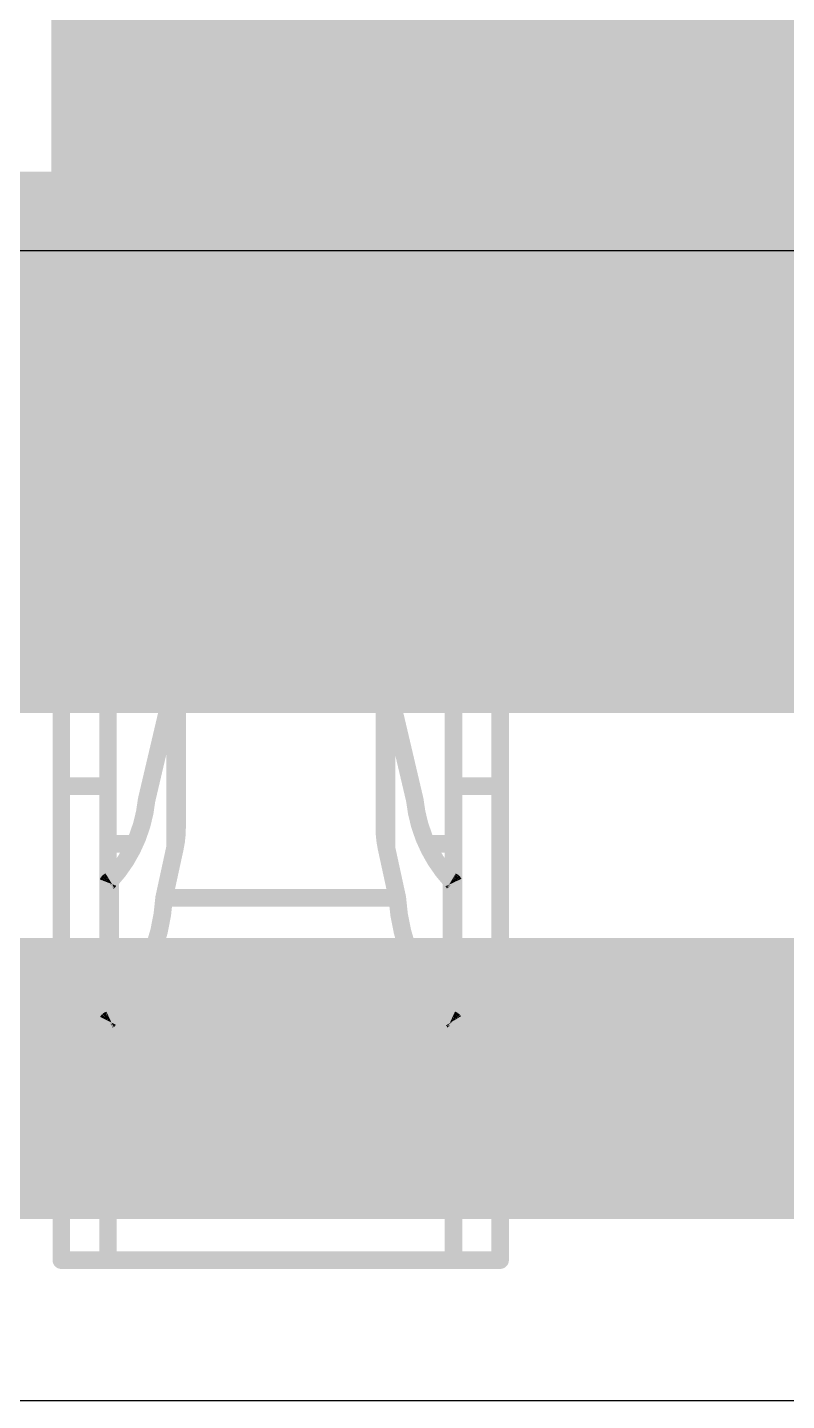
# Model space of a CAD drawing. Header units: inches. Extents: x -11 to 5433, y -4 to 5447.
# Drawn here: x 22.367 to 22.916, y 27.55 to 28.544 of the extents above; entities that cross this region are included whole.
import ezdxf

# ---------------------------------------------------------------- set-up
doc = ezdxf.new("R2010")
doc.units = ezdxf.units.IN
for name, color, linetype in [('Bottom Layer', 5, 'Continuous'), ('Mechanical 4', 56, 'Continuous'), ('Top Layer', 1, 'Continuous'), ('Top Paste', 8, 'Continuous'), ('Top Solder', 216, 'Continuous')]:
    doc.layers.add(name, color=color, linetype=linetype)

# ---------------------------------------------------------------- blocks, each defined once
blk = doc.blocks.new('QTH_030_01_L_D_A_K_TR_157')
at = {"layer": 'Top Layer'}
blk.add_hatch(color=1, dxfattribs=at).paths.add_polyline_path([(-9.714999619999999, 0.32000063), (-7.17499962, 0.32000063), (-7.17499962, -0.32000063), (-9.714999619999999, -0.32000063)])
at = {"layer": 'Top Paste'}
blk.add_hatch(color=8, dxfattribs=at).paths.add_polyline_path([(-9.714999619999999, 0.32000063), (-7.17499962, 0.32000063), (-7.17499962, -0.32000063), (-9.714999619999999, -0.32000063)])
at = {"layer": 'Top Solder'}
blk.add_hatch(color=216, dxfattribs=at).paths.add_polyline_path([(-9.81659962, 0.42160063), (-7.07339962, 0.42160063), (-7.07339962, -0.42160063), (-9.81659962, -0.42160063)])

msp = doc.modelspace()

# ---------------------------------------------------------------- linework, layer by layer
at = {"layer": 'Bottom Layer'}
msp.add_lwpolyline([(18.34782716, 28.29994594, 0.2794, 0.2794, 0), (24.90321664, 28.29994594, 0.2794, 0.2794, 0)], format="xyseb", dxfattribs=at)
at = {"layer": 'Mechanical 4'}
for points in [[(22.3911541, 28.53494674, 0.0127, 0.0127, 0), (22.7086541, 28.53494674, 0.0127, 0.0127, 0)], [(22.3911541, 28.06494514, 0.0127, 0.0127, 0), (22.3911541, 28.53494674, 0.0127, 0.0127, 0)], [(22.7086541, 28.06494514, 0.0127, 0.0127, 0), (22.7086541, 28.53494674, 0.0127, 0.0127, 0)], [(22.3911541, 28.37494452, 0.0127, 0.0127, 0), (22.7086541, 28.37494452, 0.0127, 0.0127, 0)], [(22.42490562, 28.35440862, 0.0127, 0.0127, 0), (22.67490512, 28.35440862, 0.0127, 0.0127, 0)], [(22.42490562, 27.65194622, 0.0127, 0.0127, 0), (22.42490562, 28.35440862, 0.0127, 0.0127, 0)], [(22.67490512, 27.65194622, 0.0127, 0.0127, 0), (22.67490512, 28.35440862, 0.0127, 0.0127, 0)], [(22.42490562, 28.29773868, 0.0127, 0.0127, 0), (22.67490512, 28.29773868, 0.0127, 0.0127, 0)], [(22.0736541, 28.26494474, 0.0127, 0.0127, 0), (22.3911541, 28.26494474, 0.0127, 0.0127, 0)], [(22.7086541, 28.26494474, 0.0127, 0.0127, 0), (23.0261541, 28.26494474, 0.0127, 0.0127, 0)], [(22.47490552, 28.18369522, 0.0127, 0.0127, -0.2473774344944057), (22.4989136, 28.22494482, 0.0127, 0.0127, 0)], [(22.49891614, 28.22494482, 0.0127, 0.0127, 0), (22.6008946, 28.22494482, 0.0127, 0.0127, 0)], [(22.49891614, 28.11528286, 0.0127, 0.0127, 0), (22.49891614, 28.22494482, 0.0127, 0.0127, 0)], [(22.6008946, 28.11528286, 0.0127, 0.0127, 0), (22.6008946, 28.22494482, 0.0127, 0.0127, 0)], [(22.60089714, 28.22494482, 0.0127, 0.0127, -0.2473774344944055), (22.62490522, 28.18369522, 0.0127, 0.0127, 0)], [(22.47490552, 27.96434844, 0.0127, 0.0127, 0), (22.47490552, 28.18369522, 0.0127, 0.0127, 0)], [(22.62490522, 27.96434844, 0.0127, 0.0127, 0), (22.62490522, 28.18369522, 0.0127, 0.0127, 0)], [(22.47490552, 28.07071348, 0.0127, 0.0127, -0.2374800627721871), (22.4989136, 28.1152854, 0.0127, 0.0127, 0)], [(22.49891614, 28.11528286, 0.0127, 0.0127, 0), (22.6008946, 28.11528286, 0.0127, 0.0127, 0)], [(22.60089714, 28.1152854, 0.0127, 0.0127, -0.2374800627721868), (22.62490522, 28.07071348, 0.0127, 0.0127, 0)], [(22.3911541, 28.09494508, 0.0127, 0.0127, 0), (22.42490562, 28.09494508, 0.0127, 0.0127, 0)], [(22.67490512, 28.09494508, 0.0127, 0.0127, 0), (22.7086541, 28.09494508, 0.0127, 0.0127, 0)], [(22.47490552, 28.08525752, 0.0127, 0.0127, -0.05786385222358645), (22.4733866, 28.07223494, 0.0127, 0.0127, 0)], [(22.62642414, 28.07223494, 0.0127, 0.0127, -0.05786385222314867), (22.62490522, 28.08525752, 0.0127, 0.0127, 0)], [(22.4528634, 27.9849453, 0.0127, 0.0127, 0), (22.4733866, 28.07223494, 0.0127, 0.0127, 0)], [(22.4733866, 27.95027684, 0.0127, 0.0127, 0), (22.4733866, 28.07223494, 0.0127, 0.0127, 0)], [(22.62642414, 28.07223494, 0.0127, 0.0127, 0), (22.6469448, 27.9849453, 0.0127, 0.0127, 0)], [(22.62642414, 27.95027684, 0.0127, 0.0127, 0), (22.62642414, 28.07223494, 0.0127, 0.0127, 0)], [(22.0736541, 28.06494514, 0.0127, 0.0127, 0), (22.3911541, 28.06494514, 0.0127, 0.0127, 0)], [(22.3911541, 27.65194622, 0.0127, 0.0127, 0), (22.3911541, 28.06494514, 0.0127, 0.0127, 0)], [(22.7086541, 28.06494514, 0.0127, 0.0127, 0), (23.0261541, 28.06494514, 0.0127, 0.0127, 0)], [(22.7086541, 27.65194622, 0.0127, 0.0127, 0), (22.7086541, 28.06494514, 0.0127, 0.0127, 0)], [(22.3911541, 27.99494528, 0.0127, 0.0127, 0), (22.42490562, 27.99494528, 0.0127, 0.0127, 0)], [(22.67490512, 27.99494528, 0.0127, 0.0127, 0), (22.7086541, 27.99494528, 0.0127, 0.0127, 0)], [(22.45286594, 27.98494784, 0.0127, 0.0127, -0.1625906327552088), (22.42642454, 27.92645418, 0.0127, 0.0127, 0)], [(22.6733862, 27.92645418, 0.0127, 0.0127, -0.1625906327552086), (22.6469448, 27.98494784, 0.0127, 0.0127, 0)], [(22.47490552, 27.96434844, 0.0127, 0.0127, -0.05365793627952005), (22.4733866, 27.95027684, 0.0127, 0.0127, 0)], [(22.62642414, 27.95027684, 0.0127, 0.0127, -0.0536579362795205), (22.62490522, 27.96434844, 0.0127, 0.0127, 0)], [(22.42490562, 27.95328166, 0.0127, 0.0127, 0), (22.443567, 27.95328166, 0.0127, 0.0127, 0)], [(22.46553292, 27.91417836, 0.0127, 0.0127, 0), (22.4733866, 27.95027684, 0.0127, 0.0127, 0)], [(22.62642414, 27.95027684, 0.0127, 0.0127, 0), (22.63427782, 27.91417836, 0.0127, 0.0127, 0)], [(22.65624374, 27.95328166, 0.0127, 0.0127, 0), (22.67490512, 27.95328166, 0.0127, 0.0127, 0)], [(22.42490562, 27.92521466, 0.0127, 0.0127, -0.01102176100773841), (22.42494118, 27.92530102, 0.0127, 0.0127, 0)], [(22.42494118, 27.92530102, 0.0127, 0.0127, -0.02840440609932379), (22.4249869, 27.92538992, 0.0127, 0.0127, 0)], [(22.4249869, 27.92538992, 0.0127, 0.0127, -0.03504147035732137), (22.42505294, 27.92548644, 0.0127, 0.0127, 0)], [(22.42505294, 27.92548644, 0.0127, 0.0127, -0.03231858323228001), (22.425152, 27.92559312, 0.0127, 0.0127, 0)], [(22.425152, 27.92559312, 0.0127, 0.0127, -0.02446223687478349), (22.42528916, 27.9257125, 0.0127, 0.0127, 0)], [(22.4252917, 27.92570996, 0.0127, 0.0127, -0.01372918964245726), (22.4254695, 27.92584458, 0.0127, 0.0127, 0)], [(22.4254695, 27.92584458, 0.0127, 0.0127, -0.008119992797502062), (22.42568032, 27.92598681999999, 0.0127, 0.0127, 0)], [(22.42567778, 27.92598936, 0.0127, 0.0127, -0.004820635684055338), (22.425914, 27.92613922, 0.0127, 0.0127, 0)], [(22.425914, 27.92613922, 0.0127, 0.0127, 0), (22.42642454, 27.92645418, 0.0127, 0.0127, 0)], [(22.42642454, 27.82607592, 0.0127, 0.0127, 0), (22.42642454, 27.92645418, 0.0127, 0.0127, 0)], [(22.6733862, 27.92645418, 0.0127, 0.0127, 0), (22.6736529, 27.92629415999999, 0.0127, 0.0127, 0)], [(22.6733862, 27.82607592, 0.0127, 0.0127, 0), (22.6733862, 27.92645418, 0.0127, 0.0127, 0)], [(22.6736529, 27.92629415999999, 0.0127, 0.0127, 0), (22.67391198, 27.92613414, 0.0127, 0.0127, 0)], [(22.67390944, 27.9261316, 0.0127, 0.0127, -0.006054857876251781), (22.6741482, 27.92598174, 0.0127, 0.0127, 0)], [(22.67415074, 27.92598428, 0.0127, 0.0127, -0.01073696928717457), (22.67435648, 27.92584204, 0.0127, 0.0127, 0)], [(22.67435648, 27.9258395, 0.0127, 0.0127, -0.0185623709309913), (22.67452158, 27.9257125, 0.0127, 0.0127, 0)], [(22.67452158, 27.92571504, 0.0127, 0.0127, -0.02338621066715271), (22.67464604, 27.9255982, 0.0127, 0.0127, 0)], [(22.67464604, 27.92559566, 0.0127, 0.0127, -0.05432145126286286), (22.67480606, 27.925395, 0.0127, 0.0127, 0)], [(22.6748086, 27.92539754, 0.0127, 0.0127, -0.02859688060020331), (22.67490766, 27.92521466, 0.0127, 0.0127, 0)], [(22.46553292, 27.91418089999999, 0.0127, 0.0127, -0.1798939642534223), (22.42642454, 27.82607592, 0.0127, 0.0127, 0)], [(22.46553292, 27.91417836, 0.0127, 0.0127, 0), (22.63427782, 27.91417836, 0.0127, 0.0127, 0)], [(22.6733862, 27.82607592, 0.0127, 0.0127, -0.1798939642534224), (22.63427782, 27.91418089999999, 0.0127, 0.0127, 0)], [(22.42490562, 27.82514628, 0.0127, 0.0127, -0.01323430971396268), (22.42494118, 27.82521232, 0.0127, 0.0127, 0)], [(22.42490562, 27.82494561999999, 0.0127, 0.0127, 0), (22.67490512, 27.82494561999999, 0.0127, 0.0127, 0)], [(22.42494118, 27.82521232, 0.0127, 0.0127, -0.03268862892171155), (22.4249869, 27.8252809, 0.0127, 0.0127, 0)], [(22.4249869, 27.82527582, 0.0127, 0.0127, -0.03744583036371785), (22.42505294, 27.82534948, 0.0127, 0.0127, 0)], [(22.42505294, 27.82534948, 0.0127, 0.0127, -0.03188120467177997), (22.425152, 27.82542822, 0.0127, 0.0127, 0)], [(22.42514946, 27.82543076, 0.0127, 0.0127, -0.02261994761210149), (22.42528916, 27.8255222, 0.0127, 0.0127, 0)], [(22.42528916, 27.82551966, 0.0127, 0.0127, -0.01220889241576829), (22.42546696, 27.82561872, 0.0127, 0.0127, 0)], [(22.42546696, 27.82561872, 0.0127, 0.0127, -0.007070305402725751), (22.42567778, 27.8257254, 0.0127, 0.0127, 0)], [(22.42567778, 27.8257254, 0.0127, 0.0127, 0), (22.425914, 27.8258397, 0.0127, 0.0127, 0)], [(22.425914, 27.8258397, 0.0127, 0.0127, 0), (22.42642454, 27.82607592, 0.0127, 0.0127, 0)], [(22.6733862, 27.82607592, 0.0127, 0.0127, 0), (22.6736529, 27.825954, 0.0127, 0.0127, 0)], [(22.6736529, 27.825954, 0.0127, 0.0127, 0), (22.67391198, 27.82583716, 0.0127, 0.0127, 0)], [(22.67391198, 27.82583716, 0.0127, 0.0127, -0.00520533399337687), (22.67415074, 27.8257254, 0.0127, 0.0127, 0)], [(22.6741482, 27.82572286, 0.0127, 0.0127, -0.009375622366720187), (22.67435394, 27.82561618, 0.0127, 0.0127, 0)], [(22.67435394, 27.82561618, 0.0127, 0.0127, -0.01668702494444341), (22.67452158, 27.82551966, 0.0127, 0.0127, 0)], [(22.67452158, 27.82551966, 0.0127, 0.0127, -0.02199391698477374), (22.67464604, 27.8254333, 0.0127, 0.0127, 0)], [(22.6746435, 27.8254333, 0.0127, 0.0127, -0.02675089184656382), (22.67473748, 27.82535456, 0.0127, 0.0127, 0)], [(22.67474002, 27.82535456, 0.0127, 0.0127, -0.0282876381736721), (22.6748086, 27.82528344, 0.0127, 0.0127, 0)], [(22.6748086, 27.82528344, 0.0127, 0.0127, -0.03260546144766371), (22.67490512, 27.82514628, 0.0127, 0.0127, 0)], [(22.3911541, 27.65194622, 0.0127, 0.0127, 0), (22.7086541, 27.65194622, 0.0127, 0.0127, 0)]]:
    msp.add_lwpolyline(points, format="xyseb", dxfattribs=at)
for points in [[(22.3879791, 28.53494674, 0.00635, 0.00635, 1), (22.3943291, 28.53494674, 0.00635, 0.00635, 1)], [(22.3879791, 28.53494674, 0.00635, 0.00635, 1), (22.3943291, 28.53494674, 0.00635, 0.00635, 1)], [(22.7054791, 28.53494674, 0.00635, 0.00635, 1), (22.7118291, 28.53494674, 0.00635, 0.00635, 1)], [(22.7054791, 28.53494674, 0.00635, 0.00635, 1), (22.7118291, 28.53494674, 0.00635, 0.00635, 1)], [(22.3879791, 28.37494452, 0.00635, 0.00635, 1), (22.3943291, 28.37494452, 0.00635, 0.00635, 1)], [(22.7054791, 28.37494452, 0.00635, 0.00635, 1), (22.7118291, 28.37494452, 0.00635, 0.00635, 1)], [(22.42173062, 28.35440862, 0.00635, 0.00635, 1), (22.42808062, 28.35440862, 0.00635, 0.00635, 1)], [(22.42173062, 28.35440862, 0.00635, 0.00635, 1), (22.42808062, 28.35440862, 0.00635, 0.00635, 1)], [(22.67173012, 28.35440862, 0.00635, 0.00635, 1), (22.67808012, 28.35440862, 0.00635, 0.00635, 1)], [(22.67173012, 28.35440862, 0.00635, 0.00635, 1), (22.67808012, 28.35440862, 0.00635, 0.00635, 1)], [(22.42173062, 28.29773868, 0.00635, 0.00635, 1), (22.42808062, 28.29773868, 0.00635, 0.00635, 1)], [(22.67173012, 28.29773868, 0.00635, 0.00635, 1), (22.67808012, 28.29773868, 0.00635, 0.00635, 1)], [(22.3879791, 28.26494474, 0.00635, 0.00635, 1), (22.3943291, 28.26494474, 0.00635, 0.00635, 1)], [(22.7054791, 28.26494474, 0.00635, 0.00635, 1), (22.7118291, 28.26494474, 0.00635, 0.00635, 1)], [(22.4957386, 28.22494482, 0.00635, 0.00635, 1), (22.5020886, 28.22494482, 0.00635, 0.00635, 1)], [(22.49574114, 28.22494482, 0.00635, 0.00635, 1), (22.50209114, 28.22494482, 0.00635, 0.00635, 1)], [(22.49574114, 28.22494482, 0.00635, 0.00635, 1), (22.50209114, 28.22494482, 0.00635, 0.00635, 1)], [(22.5977196, 28.22494482, 0.00635, 0.00635, 1), (22.6040696, 28.22494482, 0.00635, 0.00635, 1)], [(22.5977196, 28.22494482, 0.00635, 0.00635, 1), (22.6040696, 28.22494482, 0.00635, 0.00635, 1)], [(22.59772214, 28.22494482, 0.00635, 0.00635, 1), (22.60407214, 28.22494482, 0.00635, 0.00635, 1)], [(22.47173052, 28.18369522, 0.00635, 0.00635, 1), (22.47808052, 28.18369522, 0.00635, 0.00635, 1)], [(22.47173052, 28.18369522, 0.00635, 0.00635, 1), (22.47808052, 28.18369522, 0.00635, 0.00635, 1)], [(22.62173022, 28.18369522, 0.00635, 0.00635, 1), (22.62808022, 28.18369522, 0.00635, 0.00635, 1)], [(22.62173022, 28.18369522, 0.00635, 0.00635, 1), (22.62808022, 28.18369522, 0.00635, 0.00635, 1)], [(22.4957386, 28.1152854, 0.00635, 0.00635, 1), (22.5020886, 28.1152854, 0.00635, 0.00635, 1)], [(22.49574114, 28.11528286, 0.00635, 0.00635, 1), (22.50209114, 28.11528286, 0.00635, 0.00635, 1)], [(22.49574114, 28.11528286, 0.00635, 0.00635, 1), (22.50209114, 28.11528286, 0.00635, 0.00635, 1)], [(22.5977196, 28.11528286, 0.00635, 0.00635, 1), (22.6040696, 28.11528286, 0.00635, 0.00635, 1)], [(22.5977196, 28.11528286, 0.00635, 0.00635, 1), (22.6040696, 28.11528286, 0.00635, 0.00635, 1)], [(22.59772214, 28.1152854, 0.00635, 0.00635, 1), (22.60407214, 28.1152854, 0.00635, 0.00635, 1)], [(22.3879791, 28.09494508, 0.00635, 0.00635, 1), (22.3943291, 28.09494508, 0.00635, 0.00635, 1)], [(22.42173062, 28.09494508, 0.00635, 0.00635, 1), (22.42808062, 28.09494508, 0.00635, 0.00635, 1)], [(22.67173012, 28.09494508, 0.00635, 0.00635, 1), (22.67808012, 28.09494508, 0.00635, 0.00635, 1)], [(22.7054791, 28.09494508, 0.00635, 0.00635, 1), (22.7118291, 28.09494508, 0.00635, 0.00635, 1)], [(22.47173052, 28.08525752, 0.00635, 0.00635, 1), (22.47808052, 28.08525752, 0.00635, 0.00635, 1)], [(22.62173022, 28.08525752, 0.00635, 0.00635, 1), (22.62808022, 28.08525752, 0.00635, 0.00635, 1)], [(22.4702116, 28.07223494, 0.00635, 0.00635, 1), (22.4765616, 28.07223494, 0.00635, 0.00635, 1)], [(22.4702116, 28.07223494, 0.00635, 0.00635, 1), (22.4765616, 28.07223494, 0.00635, 0.00635, 1)], [(22.4702116, 28.07223494, 0.00635, 0.00635, 1), (22.4765616, 28.07223494, 0.00635, 0.00635, 1)], [(22.47173052, 28.07071348, 0.00635, 0.00635, 1), (22.47808052, 28.07071348, 0.00635, 0.00635, 1)], [(22.62173022, 28.07071348, 0.00635, 0.00635, 1), (22.62808022, 28.07071348, 0.00635, 0.00635, 1)], [(22.62324914, 28.07223494, 0.00635, 0.00635, 1), (22.62959914, 28.07223494, 0.00635, 0.00635, 1)], [(22.62324914, 28.07223494, 0.00635, 0.00635, 1), (22.62959914, 28.07223494, 0.00635, 0.00635, 1)], [(22.62324914, 28.07223494, 0.00635, 0.00635, 1), (22.62959914, 28.07223494, 0.00635, 0.00635, 1)], [(22.3879791, 28.06494514, 0.00635, 0.00635, 1), (22.3943291, 28.06494514, 0.00635, 0.00635, 1)], [(22.3879791, 28.06494514, 0.00635, 0.00635, 1), (22.3943291, 28.06494514, 0.00635, 0.00635, 1)], [(22.3879791, 28.06494514, 0.00635, 0.00635, 1), (22.3943291, 28.06494514, 0.00635, 0.00635, 1)], [(22.7054791, 28.06494514, 0.00635, 0.00635, 1), (22.7118291, 28.06494514, 0.00635, 0.00635, 1)], [(22.7054791, 28.06494514, 0.00635, 0.00635, 1), (22.7118291, 28.06494514, 0.00635, 0.00635, 1)], [(22.7054791, 28.06494514, 0.00635, 0.00635, 1), (22.7118291, 28.06494514, 0.00635, 0.00635, 1)], [(22.3879791, 27.99494528, 0.00635, 0.00635, 1), (22.3943291, 27.99494528, 0.00635, 0.00635, 1)], [(22.42173062, 27.99494528, 0.00635, 0.00635, 1), (22.42808062, 27.99494528, 0.00635, 0.00635, 1)], [(22.67173012, 27.99494528, 0.00635, 0.00635, 1), (22.67808012, 27.99494528, 0.00635, 0.00635, 1)], [(22.7054791, 27.99494528, 0.00635, 0.00635, 1), (22.7118291, 27.99494528, 0.00635, 0.00635, 1)], [(22.4496884, 27.9849453, 0.00635, 0.00635, 1), (22.4560384, 27.9849453, 0.00635, 0.00635, 1)], [(22.44969094, 27.98494784, 0.00635, 0.00635, 1), (22.45604094, 27.98494784, 0.00635, 0.00635, 1)], [(22.6437698, 27.98494784, 0.00635, 0.00635, 1), (22.6501198, 27.98494784, 0.00635, 0.00635, 1)], [(22.6437698, 27.9849453, 0.00635, 0.00635, 1), (22.6501198, 27.9849453, 0.00635, 0.00635, 1)], [(22.47173052, 27.96434844, 0.00635, 0.00635, 1), (22.47808052, 27.96434844, 0.00635, 0.00635, 1)], [(22.47173052, 27.96434844, 0.00635, 0.00635, 1), (22.47808052, 27.96434844, 0.00635, 0.00635, 1)], [(22.62173022, 27.96434844, 0.00635, 0.00635, 1), (22.62808022, 27.96434844, 0.00635, 0.00635, 1)], [(22.62173022, 27.96434844, 0.00635, 0.00635, 1), (22.62808022, 27.96434844, 0.00635, 0.00635, 1)], [(22.42173062, 27.95328166, 0.00635, 0.00635, 1), (22.42808062, 27.95328166, 0.00635, 0.00635, 1)], [(22.440392, 27.95328166, 0.00635, 0.00635, 1), (22.446742, 27.95328166, 0.00635, 0.00635, 1)], [(22.4702116, 27.95027684, 0.00635, 0.00635, 1), (22.4765616, 27.95027684, 0.00635, 0.00635, 1)], [(22.4702116, 27.95027684, 0.00635, 0.00635, 1), (22.4765616, 27.95027684, 0.00635, 0.00635, 1)], [(22.4702116, 27.95027684, 0.00635, 0.00635, 1), (22.4765616, 27.95027684, 0.00635, 0.00635, 1)], [(22.62324914, 27.95027684, 0.00635, 0.00635, 1), (22.62959914, 27.95027684, 0.00635, 0.00635, 1)], [(22.62324914, 27.95027684, 0.00635, 0.00635, 1), (22.62959914, 27.95027684, 0.00635, 0.00635, 1)], [(22.62324914, 27.95027684, 0.00635, 0.00635, 1), (22.62959914, 27.95027684, 0.00635, 0.00635, 1)], [(22.65306874, 27.95328166, 0.00635, 0.00635, 1), (22.65941874, 27.95328166, 0.00635, 0.00635, 1)], [(22.67173012, 27.95328166, 0.00635, 0.00635, 1), (22.67808012, 27.95328166, 0.00635, 0.00635, 1)], [(22.42173062, 27.92521466, 0.00635, 0.00635, 1), (22.42808062, 27.92521466, 0.00635, 0.00635, 1)], [(22.42176618, 27.92530102, 0.00635, 0.00635, 1), (22.42811618, 27.92530102, 0.00635, 0.00635, 1)], [(22.42176618, 27.92530102, 0.00635, 0.00635, 1), (22.42811618, 27.92530102, 0.00635, 0.00635, 1)], [(22.4218119, 27.92538992, 0.00635, 0.00635, 1), (22.4281619, 27.92538992, 0.00635, 0.00635, 1)], [(22.4218119, 27.92538992, 0.00635, 0.00635, 1), (22.4281619, 27.92538992, 0.00635, 0.00635, 1)], [(22.42187794, 27.92548644, 0.00635, 0.00635, 1), (22.42822794, 27.92548644, 0.00635, 0.00635, 1)], [(22.42187794, 27.92548644, 0.00635, 0.00635, 1), (22.42822794, 27.92548644, 0.00635, 0.00635, 1)], [(22.421977, 27.92559312, 0.00635, 0.00635, 1), (22.428327, 27.92559312, 0.00635, 0.00635, 1)], [(22.421977, 27.92559312, 0.00635, 0.00635, 1), (22.428327, 27.92559312, 0.00635, 0.00635, 1)], [(22.42211416, 27.9257125, 0.00635, 0.00635, 1), (22.42846416, 27.9257125, 0.00635, 0.00635, 1)], [(22.4221167, 27.92570996, 0.00635, 0.00635, 1), (22.4284667, 27.92570996, 0.00635, 0.00635, 1)], [(22.4222945, 27.92584458, 0.00635, 0.00635, 1), (22.4286445, 27.92584458, 0.00635, 0.00635, 1)], [(22.4222945, 27.92584458, 0.00635, 0.00635, 1), (22.4286445, 27.92584458, 0.00635, 0.00635, 1)], [(22.42250278, 27.92598936, 0.00635, 0.00635, 1), (22.42885278, 27.92598936, 0.00635, 0.00635, 1)], [(22.42250532, 27.92598681999999, 0.00635, 0.00635, 1), (22.42885532, 27.92598681999999, 0.00635, 0.00635, 1)], [(22.422739, 27.92613922, 0.00635, 0.00635, 1), (22.429089, 27.92613922, 0.00635, 0.00635, 1)], [(22.422739, 27.92613922, 0.00635, 0.00635, 1), (22.429089, 27.92613922, 0.00635, 0.00635, 1)], [(22.42324954, 27.92645418, 0.00635, 0.00635, 1), (22.42959954, 27.92645418, 0.00635, 0.00635, 1)], [(22.42324954, 27.92645418, 0.00635, 0.00635, 1), (22.42959954, 27.92645418, 0.00635, 0.00635, 1)], [(22.42324954, 27.92645418, 0.00635, 0.00635, 1), (22.42959954, 27.92645418, 0.00635, 0.00635, 1)], [(22.6702112, 27.92645418, 0.00635, 0.00635, 1), (22.6765612, 27.92645418, 0.00635, 0.00635, 1)], [(22.6702112, 27.92645418, 0.00635, 0.00635, 1), (22.6765612, 27.92645418, 0.00635, 0.00635, 1)], [(22.6702112, 27.92645418, 0.00635, 0.00635, 1), (22.6765612, 27.92645418, 0.00635, 0.00635, 1)], [(22.6704779, 27.92629415999999, 0.00635, 0.00635, 1), (22.6768279, 27.92629415999999, 0.00635, 0.00635, 1)], [(22.6704779, 27.92629415999999, 0.00635, 0.00635, 1), (22.6768279, 27.92629415999999, 0.00635, 0.00635, 1)], [(22.67073444, 27.9261316, 0.00635, 0.00635, 1), (22.67708444, 27.9261316, 0.00635, 0.00635, 1)], [(22.67073698, 27.92613414, 0.00635, 0.00635, 1), (22.67708698, 27.92613414, 0.00635, 0.00635, 1)], [(22.6709732, 27.92598174, 0.00635, 0.00635, 1), (22.6773232, 27.92598174, 0.00635, 0.00635, 1)], [(22.67097574, 27.92598428, 0.00635, 0.00635, 1), (22.67732574, 27.92598428, 0.00635, 0.00635, 1)], [(22.67118148, 27.92584204, 0.00635, 0.00635, 1), (22.67753148, 27.92584204, 0.00635, 0.00635, 1)], [(22.67118148, 27.9258395, 0.00635, 0.00635, 1), (22.67753148, 27.9258395, 0.00635, 0.00635, 1)], [(22.67134658, 27.92571504, 0.00635, 0.00635, 1), (22.67769658, 27.92571504, 0.00635, 0.00635, 1)], [(22.67134658, 27.9257125, 0.00635, 0.00635, 1), (22.67769658, 27.9257125, 0.00635, 0.00635, 1)], [(22.67147104, 27.9255982, 0.00635, 0.00635, 1), (22.67782104, 27.9255982, 0.00635, 0.00635, 1)], [(22.67147104, 27.92559566, 0.00635, 0.00635, 1), (22.67782104, 27.92559566, 0.00635, 0.00635, 1)], [(22.67163106, 27.925395, 0.00635, 0.00635, 1), (22.67798106, 27.925395, 0.00635, 0.00635, 1)], [(22.6716336, 27.92539754, 0.00635, 0.00635, 1), (22.6779836, 27.92539754, 0.00635, 0.00635, 1)], [(22.67173266, 27.92521466, 0.00635, 0.00635, 1), (22.67808266, 27.92521466, 0.00635, 0.00635, 1)], [(22.46235792, 27.91418089999999, 0.00635, 0.00635, 1), (22.46870792, 27.91418089999999, 0.00635, 0.00635, 1)], [(22.46235792, 27.91417836, 0.00635, 0.00635, 1), (22.46870792, 27.91417836, 0.00635, 0.00635, 1)], [(22.46235792, 27.91417836, 0.00635, 0.00635, 1), (22.46870792, 27.91417836, 0.00635, 0.00635, 1)], [(22.63110282, 27.91418089999999, 0.00635, 0.00635, 1), (22.63745282, 27.91418089999999, 0.00635, 0.00635, 1)], [(22.63110282, 27.91417836, 0.00635, 0.00635, 1), (22.63745282, 27.91417836, 0.00635, 0.00635, 1)], [(22.63110282, 27.91417836, 0.00635, 0.00635, 1), (22.63745282, 27.91417836, 0.00635, 0.00635, 1)], [(22.42173062, 27.82514628, 0.00635, 0.00635, 1), (22.42808062, 27.82514628, 0.00635, 0.00635, 1)], [(22.42173062, 27.82494561999999, 0.00635, 0.00635, 1), (22.42808062, 27.82494561999999, 0.00635, 0.00635, 1)], [(22.42176618, 27.82521232, 0.00635, 0.00635, 1), (22.42811618, 27.82521232, 0.00635, 0.00635, 1)], [(22.42176618, 27.82521232, 0.00635, 0.00635, 1), (22.42811618, 27.82521232, 0.00635, 0.00635, 1)], [(22.4218119, 27.8252809, 0.00635, 0.00635, 1), (22.4281619, 27.8252809, 0.00635, 0.00635, 1)], [(22.4218119, 27.82527582, 0.00635, 0.00635, 1), (22.4281619, 27.82527582, 0.00635, 0.00635, 1)], [(22.42187794, 27.82534948, 0.00635, 0.00635, 1), (22.42822794, 27.82534948, 0.00635, 0.00635, 1)], [(22.42187794, 27.82534948, 0.00635, 0.00635, 1), (22.42822794, 27.82534948, 0.00635, 0.00635, 1)], [(22.42197446, 27.82543076, 0.00635, 0.00635, 1), (22.42832446, 27.82543076, 0.00635, 0.00635, 1)], [(22.421977, 27.82542822, 0.00635, 0.00635, 1), (22.428327, 27.82542822, 0.00635, 0.00635, 1)], [(22.42211416, 27.8255222, 0.00635, 0.00635, 1), (22.42846416, 27.8255222, 0.00635, 0.00635, 1)], [(22.42211416, 27.82551966, 0.00635, 0.00635, 1), (22.42846416, 27.82551966, 0.00635, 0.00635, 1)], [(22.42229196, 27.82561872, 0.00635, 0.00635, 1), (22.42864196, 27.82561872, 0.00635, 0.00635, 1)], [(22.42229196, 27.82561872, 0.00635, 0.00635, 1), (22.42864196, 27.82561872, 0.00635, 0.00635, 1)], [(22.42250278, 27.8257254, 0.00635, 0.00635, 1), (22.42885278, 27.8257254, 0.00635, 0.00635, 1)], [(22.42250278, 27.8257254, 0.00635, 0.00635, 1), (22.42885278, 27.8257254, 0.00635, 0.00635, 1)], [(22.422739, 27.8258397, 0.00635, 0.00635, 1), (22.429089, 27.8258397, 0.00635, 0.00635, 1)], [(22.422739, 27.8258397, 0.00635, 0.00635, 1), (22.429089, 27.8258397, 0.00635, 0.00635, 1)], [(22.42324954, 27.82607592, 0.00635, 0.00635, 1), (22.42959954, 27.82607592, 0.00635, 0.00635, 1)], [(22.42324954, 27.82607592, 0.00635, 0.00635, 1), (22.42959954, 27.82607592, 0.00635, 0.00635, 1)], [(22.42324954, 27.82607592, 0.00635, 0.00635, 1), (22.42959954, 27.82607592, 0.00635, 0.00635, 1)], [(22.6702112, 27.82607592, 0.00635, 0.00635, 1), (22.6765612, 27.82607592, 0.00635, 0.00635, 1)], [(22.6702112, 27.82607592, 0.00635, 0.00635, 1), (22.6765612, 27.82607592, 0.00635, 0.00635, 1)], [(22.6702112, 27.82607592, 0.00635, 0.00635, 1), (22.6765612, 27.82607592, 0.00635, 0.00635, 1)], [(22.6704779, 27.825954, 0.00635, 0.00635, 1), (22.6768279, 27.825954, 0.00635, 0.00635, 1)], [(22.6704779, 27.825954, 0.00635, 0.00635, 1), (22.6768279, 27.825954, 0.00635, 0.00635, 1)], [(22.67073698, 27.82583716, 0.00635, 0.00635, 1), (22.67708698, 27.82583716, 0.00635, 0.00635, 1)], [(22.67073698, 27.82583716, 0.00635, 0.00635, 1), (22.67708698, 27.82583716, 0.00635, 0.00635, 1)], [(22.6709732, 27.82572286, 0.00635, 0.00635, 1), (22.6773232, 27.82572286, 0.00635, 0.00635, 1)], [(22.67097574, 27.8257254, 0.00635, 0.00635, 1), (22.67732574, 27.8257254, 0.00635, 0.00635, 1)], [(22.67117894, 27.82561618, 0.00635, 0.00635, 1), (22.67752894, 27.82561618, 0.00635, 0.00635, 1)], [(22.67117894, 27.82561618, 0.00635, 0.00635, 1), (22.67752894, 27.82561618, 0.00635, 0.00635, 1)], [(22.67134658, 27.82551966, 0.00635, 0.00635, 1), (22.67769658, 27.82551966, 0.00635, 0.00635, 1)], [(22.67134658, 27.82551966, 0.00635, 0.00635, 1), (22.67769658, 27.82551966, 0.00635, 0.00635, 1)], [(22.6714685, 27.8254333, 0.00635, 0.00635, 1), (22.6778185, 27.8254333, 0.00635, 0.00635, 1)], [(22.67147104, 27.8254333, 0.00635, 0.00635, 1), (22.67782104, 27.8254333, 0.00635, 0.00635, 1)], [(22.67156248, 27.82535456, 0.00635, 0.00635, 1), (22.67791248, 27.82535456, 0.00635, 0.00635, 1)], [(22.67156502, 27.82535456, 0.00635, 0.00635, 1), (22.67791502, 27.82535456, 0.00635, 0.00635, 1)], [(22.6716336, 27.82528344, 0.00635, 0.00635, 1), (22.6779836, 27.82528344, 0.00635, 0.00635, 1)], [(22.6716336, 27.82528344, 0.00635, 0.00635, 1), (22.6779836, 27.82528344, 0.00635, 0.00635, 1)], [(22.67173012, 27.82514628, 0.00635, 0.00635, 1), (22.67808012, 27.82514628, 0.00635, 0.00635, 1)], [(22.67173012, 27.82494561999999, 0.00635, 0.00635, 1), (22.67808012, 27.82494561999999, 0.00635, 0.00635, 1)], [(22.3879791, 27.65194622, 0.00635, 0.00635, 1), (22.3943291, 27.65194622, 0.00635, 0.00635, 1)], [(22.3879791, 27.65194622, 0.00635, 0.00635, 1), (22.3943291, 27.65194622, 0.00635, 0.00635, 1)], [(22.42173062, 27.65194622, 0.00635, 0.00635, 1), (22.42808062, 27.65194622, 0.00635, 0.00635, 1)], [(22.67173012, 27.65194622, 0.00635, 0.00635, 1), (22.67808012, 27.65194622, 0.00635, 0.00635, 1)], [(22.7054791, 27.65194622, 0.00635, 0.00635, 1), (22.7118291, 27.65194622, 0.00635, 0.00635, 1)], [(22.7054791, 27.65194622, 0.00635, 0.00635, 1), (22.7118291, 27.65194622, 0.00635, 0.00635, 1)]]:
    msp.add_lwpolyline(points, format="xyseb", close=True, dxfattribs=at)
at = {"layer": 'Top Layer'}
for p, q in [((25.45081016, 28.38252134), (20.39982712, 28.38252134)), ((20.59732228, 27.55034622), (24.30109694, 27.55034622))]:
    msp.add_line(p, q, dxfattribs=at)
for points in [[(20.39982712, 28.14944332, 0.2032, 0.2032, 0), (25.54735302, 28.14944332, 0.2032, 0.2032, 0)], [(20.50077942, 27.78342424, 0.2032, 0.2032, 0), (32.596709, 27.78342424, 0.2032, 0.2032, 0)]]:
    msp.add_lwpolyline(points, format="xyseb", dxfattribs=at)

# ---------------------------------------------------------------- block references
at = {"rotation": 180}
msp.add_blockref('QTH_030_01_L_D_A_K_TR_157', (15.3105993, 28.85674696), dxfattribs=at)

doc.saveas('drawing.dxf')
